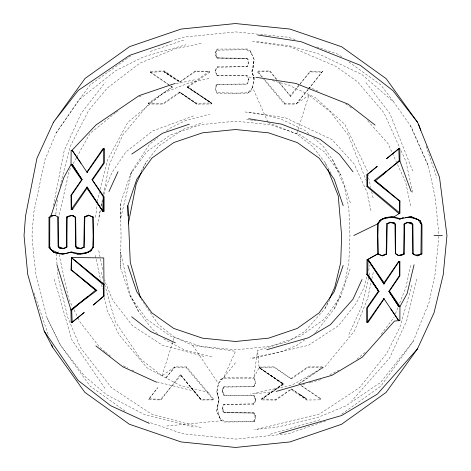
<?xml version="1.0" encoding="UTF-8"?>
<svg xmlns="http://www.w3.org/2000/svg" width="471" height="471" viewBox="0 0 471 471"><rect width="100%" height="100%" fill="white"/><g stroke="black" fill="none" stroke-linecap="round" stroke-linejoin="round"><path stroke-width="0.35" stroke-dasharray="2.35 1.77" d="M138.521 311.431L130.155 296.1L120.446 267.54L120.517 252.067L129.866 293.922L138.521 311.431L152.239 329.141L157.785 333.821M120.446 267.54L121.053 235.5L120.452 203.431L130.19 174.829L131.968 171.138L149.389 144.397L157.95 137.603M187.487 87.047L211.873 103.308L188.253 86.952L187.381 87.041L211.815 103.667L211.873 103.308L186.922 87.088L188.253 86.952L209.471 72.404L209.518 71.186L195.159 71.097L179.586 82.219L164.255 72.098L179.822 81.707L164.514 70.974L150.349 71.203L150.225 72.281L169.713 85.428M104.721 284.825L115.401 321.917L140.729 359.202L162.042 375.84L174.865 366.88L186.593 366.95L213.469 398.931L213.116 399.908L201.035 400.003L201.064 399.49L180.446 374.492L160.97 399.956L148.389 399.708L157.738 387.692L148.389 399.708M276.877 79.428L269.977 70.991L258.014 71.062L257.967 71.698L262.688 77.268M166.699 426.031L221.37 420.715L224.255 422.01L254.393 421.769L255.665 416.888L254.01 412.996L224.437 412.796L222.807 411.159L222.253 407.603L223.601 404.171L253.84 404.212L255.718 400.821L254.316 395.534L223.601 395.293L222.277 389.364L223.896 387.085L253.539 386.703L254.281 386.143L255.465 382.022L253.851 377.671L259.121 367.692L284.031 383.936L282.971 383.806L261.334 398.849L261.77 399.92L275.812 400.067L291.16 389.464L306.486 400.026L320.474 399.838L320.828 398.766L299.474 384.354M235.5 362.747L223.66 377.636L220.434 379.779L218.414 383.5L216.807 391.648L219.015 399.826L217.06 407.78L216.784 411.348L219.651 418.018L224.355 421.292L253.162 421.268L254.393 421.769L255.176 415.104L253.439 412.902L224.479 412.737L254.01 412.996L255.665 416.888M438.907 236.218L435.169 273.639L429.004 302.635L413.255 341.245L380.792 386.179L341.016 414.621M253.857 61.436L253.145 67.965L251.985 71.168L254.193 79.352L252.586 87.535L250.507 91.327L247.263 93.382L216.984 92.657L215.535 88.978L216.678 84.792L217.384 84.327L247.204 83.95L248.429 79.487L246.592 75.825L216.595 75.448L215.282 70.179L217.125 66.782L247.446 66.741L248.747 63.397L248.282 59.905L246.722 58.221L216.766 57.945L215.8 55.861L215.341 52.699L217.16 49.072L247.181 49.002L250.301 50.868L254.14 59.523L253.145 67.965L251.891 71.133L254.193 79.352M55.796 214.482L57.509 199.327M95.589 217.319L97.055 204.349M97.379 201.47L99.41 192.192M255.718 400.821L254.316 395.534L223.601 395.293L222.277 389.364L223.972 386.726L254.281 386.143L254.911 385.531L255.712 381.539L253.851 377.671L257.555 350.418L287.757 341.693L304.796 331.478L325.149 308.34L330.012 299.438M267.822 121.977L252.586 87.535L253.957 78.104L251.985 71.168L254.14 59.523L250.301 50.868M140.97 298.844L158.58 324.76L174.299 337.006L192.786 345.461L235.5 351.319L223.66 377.636L218.414 383.5L217.049 392.896L219.015 399.826L216.784 411.348L221.37 420.715L219.651 418.018L217.06 407.78L219.092 399.832L216.807 391.648M276.336 79.275L269.901 71.498L269.977 70.991M97.532 225.503L100.376 209.283M216.595 75.448L247.128 75.584L248.929 79.834L247.251 84.185L216.678 84.792L215.995 85.592L215.282 89.39L217.119 93.305L235.512 93.176L248.182 92.563L250.507 91.327M53.353 205.745L64.239 150.443L81.283 113.17L105.139 82.472M99.034 217.013L100.441 209.825M101.147 206.227L102.413 199.751M103.538 193.999L109.313 164.509L122.813 134.936L148.701 104.009L148.689 102.866L171.85 87.082L172.368 87.1L169.319 85.045M261.77 399.92L261.752 399.137L283.554 383.953L282.694 384.065L259.121 367.692L257.555 350.418M148.689 102.866L148.701 104.009L163.207 104.079L179.863 92.599L196.807 104.115L211.032 103.997L211.662 103.267L187.381 87.041L188.253 86.952M410.594 265.361L405.973 287.21L399.208 304.272M217.16 49.072L215.8 55.861L217.496 58.057L246.722 58.221L248.282 59.905M370.977 282.947L367.674 298.443L354.469 330.983L324.872 366.862L292.167 385.013L250.325 394.103M371.878 278.72L373.379 271.679M58.498 218.632L69.249 170.714L71.386 166.864M223.972 386.726L222.595 391.689L224.326 395.104M101.212 205.792L102.39 200.905M103.903 194.623L105.416 188.341L111.945 172.533L125.845 152.056L152.704 130.938L194.34 115.625M131.968 171.138L120.523 218.891L120.452 203.431M368.522 277.99L361.657 306.58L348.14 336.141M369.211 275.129L369.9 272.267M416.741 279.091L406.726 320.669L389.658 357.925L351.813 400.886M100.123 189.342L107.435 160.164L127.829 122.301L163.325 92.993L189.719 82.613L209.077 78.516M59.947 186.492L69.955 146.94L88.854 110.108L107.241 88.106L139.646 63.279L175.212 48.849L201.17 43.391M366.827 276.889L363.753 288.211L355.829 303.936L338.502 325.697L308.393 345.308L250.978 358.808M368.558 270.519L370.1 264.855M411.972 285.108L399.867 327.251L386.768 353.309L359.638 387.568L319.615 413.98L254.458 429.846M174.712 367.374L174.865 366.88L165.398 378.437L174.712 367.374L186.116 367.539L213.027 399.32L213.116 399.908M162.042 375.84L174.299 337.006M331.113 173.581L325.231 162.795L312.42 146.24L296.677 133.982L308.929 95.142L330.277 111.798L348.257 135.059L366.22 180.558M320.474 399.838L320.828 398.766M316.112 331.914L334.392 308.635L340.816 296.159L350.542 267.605M291.16 389.464L291.372 388.863L306.745 398.902L298.973 394.056L306.815 399.384L291.372 388.863L275.788 399.496L261.334 398.849M395.422 313.827L398.13 307.004M253.84 404.212L253.486 403.771L224.172 404.507L222.595 408.41L222.807 411.159L224.479 412.737L222.253 407.603M334.392 308.635L344.525 283.636L348.799 263.407L349.947 235.5L348.811 207.67L344.065 185.68L332.502 159.61L322.912 145.998L313.521 137.82M130.673 55.908L90.279 84.751L79.375 99.428L56.167 132.969L44.774 160.252L33.677 212.904L32.022 235.5L33.359 251.873L35.825 273.598L47.088 318.013L59.128 342.7L60.712 345.531L90.079 386.049L125.716 411.577M217.125 66.782L217.443 67.294L246.792 66.546L248.376 62.996L247.246 58.722L216.766 57.945L215.341 52.699L216.925 50.173L246.58 49.673L251.426 52.97M142.819 169.295L145.822 162.707L158.686 146.134L183.313 129.272L202.895 122.637M325.149 308.34L328.152 301.764M308.682 88.889L322.617 71.292L310.042 71.139L299.356 85.21M253.486 403.771L255.541 399.744L253.804 395.699M308.087 89.496L296.065 104.097L284.407 104.05L263.648 79.269M217.137 75.278L215.524 70.821L217.443 67.294M140.976 171.585L145.822 162.707M73.17 163.661L76.379 157.897M76.738 157.255L89.932 133.54L115.36 112.922M261.758 77.02L257.513 71.951L258.014 71.062M209.518 71.186L186.922 87.088M56.167 132.969L79.375 99.428L115.742 70.656L143.779 56.744L186.016 44.757M130.19 174.829L146.669 151.797L170.337 134.983L200.787 124.662L235.5 121.182L270.248 124.674L300.769 135.03L324.437 151.909L340.869 174.941L350.565 203.513M340.816 296.159L324.366 319.161L300.722 335.994L270.23 346.332L235.5 349.818L200.728 346.326L170.214 335.958L146.563 319.091L130.155 296.1M259.121 367.692L282.971 383.806L260.045 368.24L260.498 367.816L274.228 367.48L291.437 378.943L308.081 367.374L322.482 367.268L322.488 367.928L299.15 383.918M282.971 383.806L259.35 367.727L259.857 367.039L274.187 366.885L291.437 378.943M298.92 85.799L290.578 96.496L278.632 82.054M381.21 334.21L394.068 317.236M322.617 71.292L308.558 88.931M290.578 96.496L290.224 95.743L296.265 88.089L310.271 71.88L322.199 72.151M413.255 341.245L380.609 382.411L345.732 405.99L318.196 417.282L277.755 427.003L256.701 429.387M284.407 104.05L284.884 103.461L296.377 103.502M186.116 367.539L186.593 366.95M180.446 374.492L180.817 375.393L160.711 399.278L148.801 398.849M308.222 89.443L296.065 104.097L308.929 95.142M252.586 87.535L247.263 93.382M246.58 49.673L247.181 49.002M260.045 368.24L259.857 367.039L260.045 368.24L260.498 367.816L259.957 367.857L259.857 367.039L259.185 367.362L259.35 367.727M150.225 72.281L164.185 71.616L179.822 81.707M215.995 85.592L217.384 84.327M253.162 421.268L254.758 419.879M213.469 398.931L213.027 399.32L201.064 399.49L180.617 375.093M253.539 386.703L254.911 385.531M356.912 359.196L365.861 351.749M115.925 112.469L117.62 111.091M166.504 130.808L169.354 128.548L184.532 121.006L209.748 114.135M282.694 384.065L261.752 399.137L284.031 383.936M172.368 87.1L148.506 103.738L162.766 103.714L179.563 92.069L196.819 103.226L210.996 102.99L211.032 103.997M298.59 383.906L322.482 367.268L321.964 366.844L307.798 366.921L291.137 378.401M304.908 339.785L296.536 345.467L281.599 351.607L250.66 358.125M314.475 333.291L315.67 332.479M179.586 82.219L195.341 71.568L209.159 71.733L209.471 72.404M220.434 379.779L222.86 378.413L253.851 377.671M257.513 71.951L269.901 71.498M320.822 379.597L311.749 382.234M329.877 374.869L338.937 370.141M246.592 75.825L247.128 75.584M139.175 96.738L141.2 95.949M170.396 41.466L182.848 37.221L235.5 31.893L257.46 34.118M150.273 51.451L183.631 40.106M325.579 421.003L288.17 433.785L235.5 439.107L182.789 433.773L148.106 421.904M270.248 434.238L320.857 419.49M302.565 384.548L305.391 383.836M308.923 382.947L311.043 382.411M176.089 83.726L196.16 79.469M255.37 393.727L274.999 391.501M172.274 87.088L170.319 85.834M223.66 377.636L253.969 378.266M260.392 34.412L288.211 37.233L296.536 40.076M248.847 77.032L255.282 77.821M256.772 41.613L289.412 45.811L318.384 53.782L361.881 74.477L393.656 101.954L410.329 125.539L411.919 128.395L428.41 166.175L435.186 197.473L438.978 235.5M252.344 41.454L290.513 46.953L335.54 66.158L357.489 81.707L383.865 112.634L399.867 147.953M245.067 111.939L265.703 115.042L281.699 119.422L305.243 130.602L309.659 134.453M216.766 57.945L217.496 58.057M248.806 112.169L285.461 117.809L331.931 139.546L354.121 163.908L366.968 192.08L371.142 211.45M246.639 119.34L249.5 119.781M250.219 119.893L253.08 120.329M253.798 120.441L256.66 120.882M253.439 412.902L254.01 412.996M156.943 381.916L196.077 391.513M209.018 392.478L179.834 385.302L147.087 367.863L119.128 334.81L107.088 310.236L104.326 297.407M211.767 356.971L184.985 350.206L164.438 339.432L162.778 338.031M193.328 427.02L144.738 414.686L106.699 394.769L84.397 375.999L60.712 345.531L47.088 318.013M308.793 87.535L311.578 88.271M272.362 80.623L287.816 84.745L315.158 97.468L344.896 124.45L367.033 170.272L367.657 173.116M204.002 356.394L162.507 345.272L132.516 325.72L112.934 300.592L105.392 282.588L104.797 279.745M201.093 427.597L151.45 414.044L111.397 387.615L80.435 347.68L67.712 317.195L58.151 277.384L57.48 269.471M246.792 66.546L247.446 66.741M316.647 46.953L338.149 54.306L342.305 57.285M268.117 122.643L296.677 133.982M312.273 88.46L318.284 91.209M123.373 365.802L127.947 368.098M131.868 370.071L133.829 371.054M223.601 404.171L224.172 404.507M179.563 92.069L196.807 104.115L179.563 92.069L179.863 92.599M300.904 385.455L320.551 398.931M168.712 84.639L150.455 72.069L150.349 71.203M164.185 71.616L172.033 76.95M248.429 79.487L248.929 79.834M345.602 103.838L349.117 106.305M349.7 106.717L351.454 107.953M348.84 61.966L380.927 84.957L393.656 101.954M105.027 351.625L99.44 346.986L80.105 322.146L78.204 318.272M105.581 352.09L111.727 357.201M367.698 120.782L387.933 143.449L392.149 152.675M264.578 79.499L284.884 103.461M190.784 387.215L201.064 399.49M180.817 375.393L201.035 400.003M278.72 81.677L290.224 95.743M366.055 82.666L389.811 113.334L412.637 170.873M104.945 388.334L71.828 339.785L54.253 279.044M192.786 345.461L218.414 383.5M332.502 159.61L340.869 174.941M69.002 299.544L72.493 306.65M74.077 309.877L77.886 317.625M321.964 366.844L322.488 367.928M392.449 153.334L396.364 161.9M397.571 164.538L405.702 182.336L410.606 205.721M401.074 150.62L405.908 161.282L412.861 193.693M410.329 125.539L428.41 166.175M325.231 162.795L327.092 167.517M195.159 71.097L195.341 71.568M215.282 70.179L215.524 70.821M160.711 399.278L160.97 399.956M34.071 293.103L48.478 335.299M426.102 146.181L436.947 178.003M310.042 71.139L310.271 71.88M101.094 272.232L103.108 279.232M367.81 173.828L370.754 187.334M371.69 191.603L373.391 199.421M95.277 255.359L100.647 280.304M101.565 284.578L102.49 288.858M58.463 251.596L58.928 253.745M59.081 254.464L68.684 298.897M216.984 92.657L217.119 93.305M98.745 250.631L100.37 258.444M100.517 259.15L103.025 271.225M56.131 253.651L57.05 264.437M275.788 399.496L275.812 400.067"/><path stroke-width="0.71" d="M175.259 83.396L139.139 95.631L96.078 124.892L72.169 150.149L71.145 150.414L71.039 164.432L63.856 177.514L50.992 215.677L48.99 217.349L48.984 247.357L53.982 252.527L58.975 253.586M92.587 179.863L104.173 163.237L104.215 148.948L103.814 148.548L103.808 162.689L92.057 179.563L103.32 196.831L103.449 210.849L104.079 211.143L104.109 196.807L92.057 179.563M386.632 253.869L382.458 255.841L377.748 253.904L367.003 259.804L366.891 274.193L378.413 291.137L366.821 307.769L366.88 322.07L367.186 322.464L367.197 308.299L378.943 291.437L367.68 274.151L367.998 259.456L377.748 253.904L382.458 255.841L386.632 253.869L387.221 223.737L390.93 222.583L394.221 222.824L395.505 224.473L395.381 253.722L398.531 255.659L402.711 254.74L403.847 253.062L404.524 224.19L407.733 222.595L411.477 222.948L412.802 224.508L412.926 253.48L412.985 253.963L414.721 254.958M93.37 247.157L88.907 251.767L80.335 253.893L71.268 251.92L66.264 253.451L59.687 253.739L50.95 249.595L49.708 246.315L49.779 217.496L53.093 215.653L55.325 215.559L57.998 216.99L58.198 246.492L59.523 248.052L63.938 248.747L66.988 246.981L66.917 216.719L72.693 215.359L75.654 217.443L76.037 246.975L76.779 248.176L81.047 248.77L84.221 247.257L84.827 216.684L88.542 215.159L93.264 217.102L93.37 247.157L91.233 250.596C85.333 254.399 77.644 255.223 71.245 252.179L62.826 254.087L60.317 253.81M415.917 255.423L417.742 255.812L421.928 253.875L421.998 224.579L420.291 220.775L418.536 219.822M93.264 217.102L88.984 215.535L84.368 217.131L83.791 247.257L80.147 248.4L76.779 248.176L75.495 246.521L75.248 217.054L71.616 215.588L68.271 216.271L67.153 217.938M377.748 253.904L377.642 223.684L379.761 220.434C385.655 216.619 393.362 215.742 399.755 218.821L411.307 216.795L417.954 219.504L421.286 224.361L420.944 253.993L417.742 255.812L412.985 253.963L412.72 224.455L411.477 222.948L407.056 222.253L403.994 224.114L404.1 254.234L403.176 254.57M379.761 220.434L385.737 217.502L393.944 216.919L399.903 213.116L399.967 201.04L375.428 180.817L374.168 180.57L399.885 160.941L399.844 148.883L399.155 148.459L386.556 158.692L399.155 148.459M276.212 391.413L331.99 375.31L362.34 357.159L394.451 321.11L399.861 320.492L399.961 306.568L407.121 293.568L414.074 264.773M71.833 322.541L84.15 312.55L71.833 322.541L71.162 322.117L70.944 309.877L96.843 290.419L71.51 269.942L71.48 257.478L103.761 257.931L104.073 296.082L93.211 305.096L103.679 295.971L103.432 284.861L71.645 257.99L104.038 284.419L103.432 284.861M58.198 246.492L59.523 248.052L63.267 248.405L66.499 246.851L66.917 216.719M374.168 180.57L399.485 201.052L399.331 212.998L398.902 213.475L366.944 186.581L366.85 174.888L377.153 166.428L366.85 174.888M395.505 224.473L394.221 222.824L389.953 222.23L386.797 223.731L386.173 254.316L382.016 255.465M87.058 186.999L71.209 209.507L71.58 208.718L71.51 195.194L82.137 179.634L71.621 164.179L76.944 172.033L72.098 164.255L82.137 179.634L81.565 179.857L71.003 195.188L71.209 209.507L72.481 209.377L86.952 188.241L87.058 186.999L102.99 211.538L104.079 211.143M96.843 290.419L95.613 290.195L71.033 269.954L71.48 257.478L104.038 284.419M399.649 219.109L403.217 217.808L399.649 219.109L391.701 217.049L382.093 219.233L378.26 223.584L377.842 235.406L378.313 254.01M92.74 247.422L93.199 235.777L92.687 216.996M390.871 308.988L398.89 320.892L383.9 298.608L383.918 299.15L368.022 322.435L366.88 322.07M383.912 284.078L384.048 282.747L398.766 261.34L399.891 261.623L399.885 275.829L389.435 291.143L388.863 291.366L398.902 306.745L394.056 298.967L399.379 306.821L388.863 291.366L399.349 275.747L399.42 262.282L399.891 261.623L398.943 261.676L383.912 284.078L368.01 260.004L367.003 259.804L367.998 259.456L384.048 282.747L383.959 283.619L367.998 259.456M103.814 148.548L87.123 172.357L87.082 171.85L103.043 148.524L104.215 148.948M383.947 298.873L383.912 298.726M128.289 223.949L136.213 183.778L141.618 171.927M128.088 215.883L127.829 205.615L136.826 179.192L151.939 158.062L173.823 142.53L202.465 132.84L235.5 129.525L268.57 132.846L297.278 142.578L319.161 158.168L334.233 179.292L343.182 205.692M343.159 265.42L334.18 291.802L319.097 312.903L297.23 328.446L268.558 338.16L235.5 341.475L202.406 338.154L173.711 328.417L151.839 312.838L136.79 291.743L127.829 265.356M329.359 299.132L334.769 287.286L340.727 262.447L341.622 235.5L338.249 195.836L327.887 169.536M53.494 122.189L36.956 158.244L25.54 215.965L24.039 235.5L27.754 274.552L44.197 331.078L52.493 347.056L84.798 392.302L129.348 424.23L181.117 441.945L235.5 447.45L289.842 441.957L341.54 424.289L386.067 392.443L417.447 348.905L434.009 312.862L443.24 274.593L446.961 235.5L439.502 177.231L417.6 122.354L386.208 78.698L341.64 46.764L289.889 29.055L235.5 23.55L181.17 29.049L129.566 46.658L85.01 78.48L53.494 122.189L78.268 90.414L129.537 55.401L170.125 41.625M108.936 191.579L118.033 171.727M362.046 279.474L352.932 299.326L330.324 324.713L308.523 337.731L266.786 349.735M49.708 246.315L48.984 247.357L53.982 252.527L62.826 254.087L66.264 253.451M367.186 322.464L383.9 298.608M417.447 348.905L377.342 394.121L341.616 415.528L279.486 433.55M375.428 180.817L382.888 174.759L385.89 171.568M399.844 148.883L398.813 148.877L399.22 160.505L382.888 174.759M71.162 322.117L72.187 322.123L71.716 310.289L79.205 303.607L95.613 290.195M87.194 188.029L86.952 188.241L102.99 211.538L87.047 187.446M56.92 264.743L70.944 309.877L87.83 296.436M366.944 186.581L367.545 186.116L367.327 174.753M131.809 154.076L162.572 133.228L189.389 124.156M91.233 250.596L85.392 253.486L77.079 254.093M353.792 235.5L378.26 223.584M84.368 217.131L88.542 215.159L88.984 215.535M384.048 282.747L383.953 283.513M103.072 210.896L103.32 196.831L103.008 210.649L103.449 210.849L102.808 210.99L103.449 210.849M416.011 255.129L421.928 253.875M71.616 215.588L72.693 215.359L75.654 217.443M395.628 253.486L398.231 255.353L402.711 254.74M405.237 217.555L411.307 216.795L420.291 220.775L421.286 224.361M398.79 320.616L399.861 320.492M405.296 217.59L409.452 217.155L417.954 219.504M71.145 150.414L72.21 150.384L80.988 163.231M55.325 215.559L50.992 215.677L53.093 215.653M399.485 201.052L399.967 201.04M71.033 269.954L71.51 269.942M434.021 235.5L442.404 235.5M71.003 195.188L71.51 195.194M83.791 247.257L84.221 247.257M386.797 223.731L387.221 223.737M403.994 224.114L404.524 224.19M257.637 34.972L300.898 41.631L360.356 65.298L392.944 90.626L417.6 122.354M256.053 77.303L295.764 83.402L348.104 104.132L375.093 125.062M248.723 118.733L281.629 124.161L320.18 139.375L339.308 154.194L353.02 171.815M48.99 217.349L49.779 217.496M399.903 213.116L367.545 186.116M66.499 246.851L66.988 246.981M103.679 295.971L104.073 296.082M389.953 222.23L394.963 224.025L395.381 253.722M81.047 248.77L75.495 246.521M175.389 342.823L150.791 331.608L131.692 316.806M156.549 382.228L122.854 366.838L95.913 345.938M149.307 423.394L110.591 405.672L78.056 380.38L44.197 331.078M71.963 208.9L71.58 208.718L72.481 209.377M63.938 248.747L58.263 246.521L57.998 216.99M407.056 222.253L412.802 224.508M70.944 309.877L71.716 310.289M378.413 291.137L378.943 291.437L366.891 274.193L378.943 291.437M399.22 160.505L399.885 160.941L411.265 191.832M412.926 253.48L414.827 254.929M375.093 180.617L387.215 190.784M83.785 280.216L95.907 290.383M398.231 255.353L398.531 255.659L404.1 254.234L403.847 253.062M398.943 261.676L399.42 262.282L398.766 261.34M389.435 291.143L399.961 306.568M71.039 164.432L81.565 179.857M87.123 172.357L72.21 150.384M87.053 172.127L87.088 172.274M51.786 344.984L52.493 347.056M418.56 124.044L420.68 130.267M140.358 297.542L130.267 262.424L127.829 205.615"/></g></svg>
